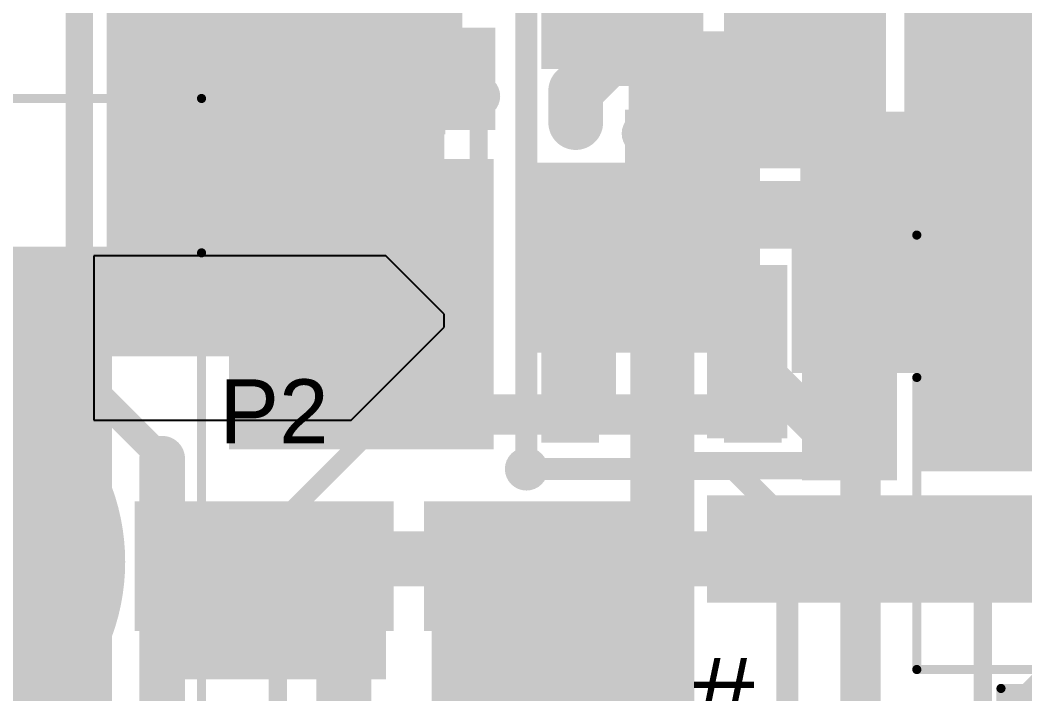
# Model space of a CAD drawing. Header units: millimetres. Extents: x -1.41 to 1.41, y -0.13 to 2.68.
# Drawn here: x -0.081 to 0.469, y 0.993 to 1.362 of the extents above; entities that cross this region are included whole.
import ezdxf

# ---------------------------------------------------------------- set-up
doc = ezdxf.new("R2010")
doc.units = ezdxf.units.MM
doc.header["$MEASUREMENT"] = 0
for name, color, linetype in [('BottomLayer', 5, 'Continuous'), ('BottomPaste', 16, 'Continuous'), ('BottomSolder', 6, 'Continuous'), ('Mechanical2', 216, 'Continuous'), ('MultiLayer', 9, 'Continuous'), ('PadHoleLayer', 156, 'Continuous'), ('TopLayer', 1, 'Continuous'), ('TopOverlay', 2, 'Continuous'), ('TopPaste', 8, 'Continuous'), ('TopSolder', 216, 'Continuous'), ('ViaHoleLayer', 16, 'Continuous')]:
    doc.layers.add(name, color=color, linetype=linetype)
doc.styles.add('Arial', font='', dxfattribs={"height": 0.2})
doc.styles.get('Arial').set_extended_font_data('Arial')

# ---------------------------------------------------------------- blocks, each defined once
blk = doc.blocks.new('RES0603_B_29')
at = {"layer": 'BottomLayer'}
for points in [[(-0.045, -0.0175), (-0.045, 0.0175), (-0.015, 0.0175), (-0.015, -0.0175)], [(0.015, -0.0175), (0.015, 0.0175), (0.045, 0.0175), (0.045, -0.0175)]]:
    blk.add_hatch(color=5, dxfattribs=at).paths.add_polyline_path(points)
at = {"layer": 'BottomPaste'}
for points in [[(-0.045, -0.0175), (-0.045, 0.0175), (-0.015, 0.0175), (-0.015, -0.0175)], [(0.015, -0.0175), (0.015, 0.0175), (0.045, 0.0175), (0.045, -0.0175)]]:
    blk.add_hatch(color=16, dxfattribs=at).paths.add_polyline_path(points)
at = {"layer": 'BottomSolder'}
for points in [[(-0.049, -0.0215), (-0.049, 0.0215), (-0.011, 0.0215), (-0.011, -0.0215)], [(0.011, -0.0215), (0.011, 0.0215), (0.049, 0.0215), (0.049, -0.0215)]]:
    blk.add_hatch(color=6, dxfattribs=at).paths.add_polyline_path(points)
blk = doc.blocks.new('RES0603_B_30')
at = {"layer": 'BottomLayer'}
for points in [[(-0.045, -0.0175), (-0.045, 0.0175), (-0.015, 0.0175), (-0.015, -0.0175)], [(0.015, -0.0175), (0.015, 0.0175), (0.045, 0.0175), (0.045, -0.0175)]]:
    blk.add_hatch(color=5, dxfattribs=at).paths.add_polyline_path(points)
at = {"layer": 'BottomPaste'}
for points in [[(-0.045, -0.0175), (-0.045, 0.0175), (-0.015, 0.0175), (-0.015, -0.0175)], [(0.015, -0.0175), (0.015, 0.0175), (0.045, 0.0175), (0.045, -0.0175)]]:
    blk.add_hatch(color=16, dxfattribs=at).paths.add_polyline_path(points)
at = {"layer": 'BottomSolder'}
for points in [[(-0.049, -0.0215), (-0.049, 0.0215), (-0.011, 0.0215), (-0.011, -0.0215)], [(0.011, -0.0215), (0.011, 0.0215), (0.049, 0.0215), (0.049, -0.0215)]]:
    blk.add_hatch(color=6, dxfattribs=at).paths.add_polyline_path(points)
blk = doc.blocks.new('AO4882_MS_B_37')
at = {"layer": 'BottomLayer'}
for points in [[(-0.14567, 0.08681), (-0.05906, 0.08681), (-0.05906, 0.06319), (-0.14567, 0.06319)], [(0.05906, 0.08681), (0.14567, 0.08681), (0.14567, 0.06319), (0.05906, 0.06319)], [(-0.14567, 0.03681), (-0.05906, 0.03681), (-0.05906, 0.01319), (-0.14567, 0.01319)], [(0.05906, 0.03681), (0.14567, 0.03681), (0.14567, 0.01319), (0.05906, 0.01319)], [(-0.14567, -0.01319), (-0.05906, -0.01319), (-0.05906, -0.03681), (-0.14567, -0.03681)], [(0.05906, -0.01319), (0.14567, -0.01319), (0.14567, -0.03681), (0.05906, -0.03681)], [(-0.14567, -0.06319), (-0.05906, -0.06319), (-0.05906, -0.08681), (-0.14567, -0.08681)], [(0.05906, -0.06319), (0.14567, -0.06319), (0.14567, -0.08681), (0.05906, -0.08681)]]:
    blk.add_hatch(color=5, dxfattribs=at).paths.add_polyline_path(points)
at = {"layer": 'BottomPaste'}
for points in [[(-0.14567, 0.08681), (-0.05906, 0.08681), (-0.05906, 0.06319), (-0.14567, 0.06319)], [(0.05906, 0.08681), (0.14567, 0.08681), (0.14567, 0.06319), (0.05906, 0.06319)], [(-0.14567, 0.03681), (-0.05906, 0.03681), (-0.05906, 0.01319), (-0.14567, 0.01319)], [(0.05906, 0.03681), (0.14567, 0.03681), (0.14567, 0.01319), (0.05906, 0.01319)], [(-0.14567, -0.01319), (-0.05906, -0.01319), (-0.05906, -0.03681), (-0.14567, -0.03681)], [(0.05906, -0.01319), (0.14567, -0.01319), (0.14567, -0.03681), (0.05906, -0.03681)], [(-0.14567, -0.06319), (-0.05906, -0.06319), (-0.05906, -0.08681), (-0.14567, -0.08681)], [(0.05906, -0.06319), (0.14567, -0.06319), (0.14567, -0.08681), (0.05906, -0.08681)]]:
    blk.add_hatch(color=16, dxfattribs=at).paths.add_polyline_path(points)
at = {"layer": 'BottomSolder'}
for points in [[(-0.14967, 0.09081), (-0.05506, 0.09081), (-0.05506, 0.05919), (-0.14967, 0.05919)], [(0.05506, 0.09081), (0.14967, 0.09081), (0.14967, 0.05919), (0.05506, 0.05919)], [(-0.14967, 0.04081), (-0.05506, 0.04081), (-0.05506, 0.00919), (-0.14967, 0.00919)], [(0.05506, 0.04081), (0.14967, 0.04081), (0.14967, 0.00919), (0.05506, 0.00919)], [(-0.14967, -0.00919), (-0.05506, -0.00919), (-0.05506, -0.04081), (-0.14967, -0.04081)], [(0.05506, -0.00919), (0.14967, -0.00919), (0.14967, -0.04081), (0.05506, -0.04081)], [(-0.14967, -0.05919), (-0.05506, -0.05919), (-0.05506, -0.09081), (-0.14967, -0.09081)], [(0.05506, -0.05919), (0.14967, -0.05919), (0.14967, -0.09081), (0.05506, -0.09081)]]:
    blk.add_hatch(color=6, dxfattribs=at).paths.add_polyline_path(points)
blk = doc.blocks.new('CRS01_TE85L_Q_M__B_49')
at = {"layer": 'BottomLayer'}
for points in [[(-0.07874, 0.02362), (-0.0315, 0.02362), (-0.0315, -0.02362), (-0.07874, -0.02362)], [(0.0315, 0.02362), (0.07874, 0.02362), (0.07874, -0.02362), (0.0315, -0.02362)]]:
    blk.add_hatch(color=5, dxfattribs=at).paths.add_polyline_path(points)
at = {"layer": 'BottomPaste'}
for points in [[(-0.07874, 0.02362), (-0.0315, 0.02362), (-0.0315, -0.02362), (-0.07874, -0.02362)], [(0.0315, 0.02362), (0.07874, 0.02362), (0.07874, -0.02362), (0.0315, -0.02362)]]:
    blk.add_hatch(color=16, dxfattribs=at).paths.add_polyline_path(points)
at = {"layer": 'BottomSolder'}
for points in [[(-0.08274, 0.02762), (-0.0275, 0.02762), (-0.0275, -0.02762), (-0.08274, -0.02762)], [(0.0275, 0.02762), (0.08274, 0.02762), (0.08274, -0.02762), (0.0275, -0.02762)]]:
    blk.add_hatch(color=6, dxfattribs=at).paths.add_polyline_path(points)
blk = doc.blocks.new('CAP0805_59')
at = {"layer": 'TopLayer'}
for points in [[(-0.06, 0.03), (-0.02, 0.03), (-0.02, -0.03), (-0.06, -0.03)], [(0.02, 0.03), (0.06, 0.03), (0.06, -0.03), (0.02, -0.03)]]:
    blk.add_hatch(color=1, dxfattribs=at).paths.add_polyline_path(points)
at = {"layer": 'TopPaste'}
for points in [[(-0.06, 0.03), (-0.02, 0.03), (-0.02, -0.03), (-0.06, -0.03)], [(0.02, 0.03), (0.06, 0.03), (0.06, -0.03), (0.02, -0.03)]]:
    blk.add_hatch(color=8, dxfattribs=at).paths.add_polyline_path(points)
at = {"layer": 'TopSolder'}
for points in [[(-0.06276, 0.03276), (-0.01724, 0.03276), (-0.01724, -0.03276), (-0.06276, -0.03276)], [(0.01724, 0.03276), (0.06276, 0.03276), (0.06276, -0.03276), (0.01724, -0.03276)]]:
    blk.add_hatch(color=216, dxfattribs=at).paths.add_polyline_path(points)
at = {"layer": 'TopOverlay', "const_width": 0.005}
for points in [[(-0.064, -0.034), (-0.064, 0.034)], [(-0.064, 0.034), (-0.024, 0.034)], [(0.024, 0.034), (0.064, 0.034)], [(0.064, -0.034), (0.064, 0.034)], [(-0.064, -0.034), (-0.024, -0.034)], [(0.024, -0.034), (0.064, -0.034)]]:
    blk.add_lwpolyline(points, dxfattribs=at)
at = {"layer": 'TopOverlay', "const_width": 0.0025}
for points in [[(-0.06525, 0.034, 1), (-0.06275, 0.034, 1)], [(-0.06525, 0.034, 1), (-0.06275, 0.034, 1)], [(-0.02525, 0.034, 1), (-0.02275, 0.034, 1)], [(0.02275, 0.034, 1), (0.02525, 0.034, 1)], [(0.06275, 0.034, 1), (0.06525, 0.034, 1)], [(0.06275, 0.034, 1), (0.06525, 0.034, 1)], [(-0.06525, -0.034, 1), (-0.06275, -0.034, 1)], [(-0.06525, -0.034, 1), (-0.06275, -0.034, 1)], [(-0.02525, -0.034, 1), (-0.02275, -0.034, 1)], [(0.02275, -0.034, 1), (0.02525, -0.034, 1)], [(0.06275, -0.034, 1), (0.06525, -0.034, 1)], [(0.06275, -0.034, 1), (0.06525, -0.034, 1)]]:
    blk.add_lwpolyline(points, format="xyb", close=True, dxfattribs=at)
blk = doc.blocks.new('0685H9150_01_71')
at = {"layer": 'TopLayer'}
for points in [[(-0.08102, 0.03583), (-0.03929, 0.03583), (-0.03929, -0.03583), (-0.08102, -0.03583)], [(0.03929, 0.03583), (0.08102, 0.03583), (0.08102, -0.03583), (0.03929, -0.03583)]]:
    blk.add_hatch(color=1, dxfattribs=at).paths.add_polyline_path(points)
at = {"layer": 'TopPaste'}
for points in [[(-0.08102, 0.03583), (-0.03929, 0.03583), (-0.03929, -0.03583), (-0.08102, -0.03583)], [(0.03929, 0.03583), (0.08102, 0.03583), (0.08102, -0.03583), (0.03929, -0.03583)]]:
    blk.add_hatch(color=8, dxfattribs=at).paths.add_polyline_path(points)
at = {"layer": 'TopSolder'}
for points in [[(-0.08502, 0.03983), (-0.03529, 0.03983), (-0.03529, -0.03983), (-0.08502, -0.03983)], [(0.03529, 0.03983), (0.08502, 0.03983), (0.08502, -0.03983), (0.03529, -0.03983)]]:
    blk.add_hatch(color=216, dxfattribs=at).paths.add_polyline_path(points)
at = {"layer": 'TopOverlay', "const_width": 0.005}
for points in [[(-0.02677, 0.03343), (0.02677, 0.03343)], [(-0.02677, -0.03343), (0.02677, -0.03343)]]:
    blk.add_lwpolyline(points, dxfattribs=at)
at = {"layer": 'TopOverlay', "const_width": 0.0025}
for points in [[(-0.02802, 0.03343, 1), (-0.02552, 0.03343, 1)], [(0.02552, 0.03343, 1), (0.02802, 0.03343, 1)], [(-0.02802, -0.03343, 1), (-0.02552, -0.03343, 1)], [(0.02552, -0.03343, 1), (0.02802, -0.03343, 1)]]:
    blk.add_lwpolyline(points, format="xyb", close=True, dxfattribs=at)
at = {"layer": 'TopOverlay'}
blk.add_text('F1', height=0.05, rotation=-90, dxfattribs=at).set_placement((0.08592, 0.038))
blk = doc.blocks.new('VKME1451J221MV_95')
at = {"layer": 'TopLayer'}
for points in [[(-0.08858, -0.03248), (-0.26574, -0.03248), (-0.26574, 0.03248), (-0.08858, 0.03248)], [(0.26574, -0.03248), (0.08858, -0.03248), (0.08858, 0.03248), (0.26574, 0.03248)]]:
    blk.add_hatch(color=1, dxfattribs=at).paths.add_polyline_path(points)
at = {"layer": 'TopPaste'}
for points in [[(-0.08858, -0.03248), (-0.26574, -0.03248), (-0.26574, 0.03248), (-0.08858, 0.03248)], [(0.26574, -0.03248), (0.08858, -0.03248), (0.08858, 0.03248), (0.26574, 0.03248)]]:
    blk.add_hatch(color=8, dxfattribs=at).paths.add_polyline_path(points)
at = {"layer": 'TopSolder'}
for points in [[(-0.08458, -0.03648), (-0.26974, -0.03648), (-0.26974, 0.03648), (-0.08458, 0.03648)], [(0.26974, -0.03648), (0.08458, -0.03648), (0.08458, 0.03648), (0.26974, 0.03648)]]:
    blk.add_hatch(color=216, dxfattribs=at).paths.add_polyline_path(points)
at = {"layer": 'TopOverlay', "const_width": 0.005}
for points in [[(-0.20126, 0.039), (-0.20126, 0.199)], [(-0.20126, 0.199), (0.10609, 0.199)], [(0.10609, 0.199), (0.20056, 0.10453)], [(0.20056, 0.042), (0.20056, 0.10453)], [(-0.20126, -0.199), (-0.20126, -0.039)], [(0.20056, -0.10453), (0.20056, -0.042)], [(0.23109, -0.081), (0.23109, -0.044)], [(0.21202, -0.062), (0.24902, -0.062)], [(0.10609, -0.199), (0.20056, -0.10453)], [(-0.20126, -0.199), (0.10609, -0.199)]]:
    blk.add_lwpolyline(points, dxfattribs=at)
at = {"layer": 'TopOverlay', "const_width": 0.0025}
for points in [[(-0.20251, 0.199, 1), (-0.20001, 0.199, 1)], [(-0.20251, 0.199, 1), (-0.20001, 0.199, 1)], [(0.10484, 0.199, 1), (0.10734, 0.199, 1)], [(0.10484, 0.199, 1), (0.10734, 0.199, 1)], [(0.19931, 0.10453, 1), (0.20181, 0.10453, 1)], [(0.19931, 0.10453, 1), (0.20181, 0.10453, 1)], [(0.19931, 0.042, 1), (0.20181, 0.042, 1)], [(-0.20251, 0.039, 1), (-0.20001, 0.039, 1)], [(-0.20251, -0.039, 1), (-0.20001, -0.039, 1)], [(0.19931, -0.042, 1), (0.20181, -0.042, 1)], [(0.22984, -0.044, 1), (0.23234, -0.044, 1)], [(0.21077, -0.062, 1), (0.21327, -0.062, 1)], [(0.24777, -0.062, 1), (0.25027, -0.062, 1)], [(0.22984, -0.081, 1), (0.23234, -0.081, 1)], [(0.19931, -0.10453, 1), (0.20181, -0.10453, 1)], [(0.19931, -0.10453, 1), (0.20181, -0.10453, 1)], [(-0.20251, -0.199, 1), (-0.20001, -0.199, 1)], [(-0.20251, -0.199, 1), (-0.20001, -0.199, 1)], [(0.10484, -0.199, 1), (0.10734, -0.199, 1)], [(0.10484, -0.199, 1), (0.10734, -0.199, 1)]]:
    blk.add_lwpolyline(points, format="xyb", close=True, dxfattribs=at)
blk = doc.blocks.new('PRT_10474_128')
at = {"layer": 'BottomLayer'}
h = blk.add_hatch(color=5, dxfattribs=at)
edge = h.paths.add_edge_path()
edge.add_arc((-0.14173, 0), 0.11417, 0, 360)
h = blk.add_hatch(color=5, dxfattribs=at)
edge = h.paths.add_edge_path()
edge.add_arc((0.14173, 0), 0.11417, 0, 360)
at = {"layer": 'BottomSolder'}
h = blk.add_hatch(color=6, dxfattribs=at)
edge = h.paths.add_edge_path()
edge.add_arc((-0.14173, 0), 0.11817, 0, 360)
h = blk.add_hatch(color=6, dxfattribs=at)
edge = h.paths.add_edge_path()
edge.add_arc((0.14173, 0), 0.11817, 0, 360)
at = {"layer": 'MultiLayer'}
h = blk.add_hatch(color=9, dxfattribs=at)
edge = h.paths.add_edge_path()
edge.add_arc((-0.14173, 0), 0.11417, 0, 360)
h = blk.add_hatch(color=9, dxfattribs=at)
edge = h.paths.add_edge_path()
edge.add_arc((0.14173, 0), 0.11417, 0, 360)
at = {"layer": 'PadHoleLayer'}
h = blk.add_hatch(color=156, dxfattribs=at)
edge = h.paths.add_edge_path()
edge.add_arc((-0.14173, 0), 0.09055, 0, 360)
h = blk.add_hatch(color=156, dxfattribs=at)
edge = h.paths.add_edge_path()
edge.add_arc((0.14173, 0), 0.09055, 0, 360)
at = {"layer": 'TopLayer'}
h = blk.add_hatch(color=1, dxfattribs=at)
edge = h.paths.add_edge_path()
edge.add_arc((-0.14173, 0), 0.11417, 0, 360)
h = blk.add_hatch(color=1, dxfattribs=at)
edge = h.paths.add_edge_path()
edge.add_arc((0.14173, 0), 0.11417, 0, 360)
at = {"layer": 'TopSolder'}
h = blk.add_hatch(color=216, dxfattribs=at)
edge = h.paths.add_edge_path()
edge.add_arc((-0.14173, 0), 0.11817, 0, 360)
h = blk.add_hatch(color=216, dxfattribs=at)
edge = h.paths.add_edge_path()
edge.add_arc((0.14173, 0), 0.11817, 0, 360)
at = {"layer": 'TopOverlay', "const_width": 0.005}
for points in [[(-0.266, 0.109), (-0.21, 0.165)], [(0.311, 0.165), (-0.21, 0.165)], [(0.311, -0.16), (0.311, 0.165)], [(-0.318, 0.057), (-0.266, 0.109)], [(-0.318, -0.052), (-0.318, 0.057)], [(0.283, -0.01755), (0.283, 0.02345)], [(-0.26208, 0.003), (-0.30308, 0.003)], [(0.30308, 0.003), (0.26208, 0.003)], [(-0.266, -0.104), (-0.318, -0.052)], [(-0.21, -0.16), (-0.266, -0.104)], [(0.311, -0.16), (-0.21, -0.16)]]:
    blk.add_lwpolyline(points, dxfattribs=at)
at = {"layer": 'TopOverlay', "const_width": 0.0025}
for points in [[(-0.21125, 0.165, 1), (-0.20875, 0.165, 1)], [(-0.21125, 0.165, 1), (-0.20875, 0.165, 1)], [(0.30975, 0.165, 1), (0.31225, 0.165, 1)], [(0.30975, 0.165, 1), (0.31225, 0.165, 1)], [(-0.26725, 0.109, 1), (-0.26475, 0.109, 1)], [(-0.26725, 0.109, 1), (-0.26475, 0.109, 1)], [(-0.31925, 0.057, 1), (-0.31675, 0.057, 1)], [(-0.31925, 0.057, 1), (-0.31675, 0.057, 1)], [(0.28175, 0.02345, 1), (0.28425, 0.02345, 1)], [(-0.30433, 0.003, 1), (-0.30183, 0.003, 1)], [(-0.26333, 0.003, 1), (-0.26083, 0.003, 1)], [(0.26083, 0.003, 1), (0.26333, 0.003, 1)], [(0.30183, 0.003, 1), (0.30433, 0.003, 1)], [(0.28175, -0.01755, 1), (0.28425, -0.01755, 1)], [(-0.31925, -0.052, 1), (-0.31675, -0.052, 1)], [(-0.31925, -0.052, 1), (-0.31675, -0.052, 1)], [(-0.26725, -0.104, 1), (-0.26475, -0.104, 1)], [(-0.26725, -0.104, 1), (-0.26475, -0.104, 1)], [(-0.21125, -0.16, 1), (-0.20875, -0.16, 1)], [(-0.21125, -0.16, 1), (-0.20875, -0.16, 1)], [(0.30975, -0.16, 1), (0.31225, -0.16, 1)], [(0.30975, -0.16, 1), (0.31225, -0.16, 1)]]:
    blk.add_lwpolyline(points, format="xyb", close=True, dxfattribs=at)
blk = doc.blocks.new('PRT_10474_129')
at = {"layer": 'BottomLayer'}
h = blk.add_hatch(color=5, dxfattribs=at)
edge = h.paths.add_edge_path()
edge.add_arc((-0.14173, 0), 0.11417, 0, 360)
h = blk.add_hatch(color=5, dxfattribs=at)
edge = h.paths.add_edge_path()
edge.add_arc((0.14173, 0), 0.11417, 0, 360)
at = {"layer": 'BottomSolder'}
h = blk.add_hatch(color=6, dxfattribs=at)
edge = h.paths.add_edge_path()
edge.add_arc((-0.14173, 0), 0.11817, 0, 360)
h = blk.add_hatch(color=6, dxfattribs=at)
edge = h.paths.add_edge_path()
edge.add_arc((0.14173, 0), 0.11817, 0, 360)
at = {"layer": 'MultiLayer'}
h = blk.add_hatch(color=9, dxfattribs=at)
edge = h.paths.add_edge_path()
edge.add_arc((-0.14173, 0), 0.11417, 0, 360)
h = blk.add_hatch(color=9, dxfattribs=at)
edge = h.paths.add_edge_path()
edge.add_arc((0.14173, 0), 0.11417, 0, 360)
at = {"layer": 'PadHoleLayer'}
h = blk.add_hatch(color=156, dxfattribs=at)
edge = h.paths.add_edge_path()
edge.add_arc((-0.14173, 0), 0.09055, 0, 360)
h = blk.add_hatch(color=156, dxfattribs=at)
edge = h.paths.add_edge_path()
edge.add_arc((0.14173, 0), 0.09055, 0, 360)
at = {"layer": 'TopLayer'}
h = blk.add_hatch(color=1, dxfattribs=at)
edge = h.paths.add_edge_path()
edge.add_arc((-0.14173, 0), 0.11417, 0, 360)
h = blk.add_hatch(color=1, dxfattribs=at)
edge = h.paths.add_edge_path()
edge.add_arc((0.14173, 0), 0.11417, 0, 360)
at = {"layer": 'TopSolder'}
h = blk.add_hatch(color=216, dxfattribs=at)
edge = h.paths.add_edge_path()
edge.add_arc((-0.14173, 0), 0.11817, 0, 360)
h = blk.add_hatch(color=216, dxfattribs=at)
edge = h.paths.add_edge_path()
edge.add_arc((0.14173, 0), 0.11817, 0, 360)
at = {"layer": 'TopOverlay', "const_width": 0.005}
for points in [[(-0.21, 0.165), (-0.266, 0.109)], [(-0.21, 0.165), (0.311, 0.165)], [(0.311, 0.165), (0.311, -0.16)], [(-0.266, 0.109), (-0.318, 0.057)], [(-0.318, 0.057), (-0.318, -0.052)], [(0.283, 0.02345), (0.283, -0.01755)], [(-0.30308, 0.003), (-0.26208, 0.003)], [(0.26208, 0.003), (0.30308, 0.003)], [(-0.318, -0.052), (-0.266, -0.104)], [(-0.266, -0.104), (-0.21, -0.16)], [(-0.21, -0.16), (0.311, -0.16)]]:
    blk.add_lwpolyline(points, dxfattribs=at)
at = {"layer": 'TopOverlay', "const_width": 0.0025}
for points in [[(-0.21125, 0.165, 1), (-0.20875, 0.165, 1)], [(-0.21125, 0.165, 1), (-0.20875, 0.165, 1)], [(0.30975, 0.165, 1), (0.31225, 0.165, 1)], [(0.30975, 0.165, 1), (0.31225, 0.165, 1)], [(-0.26725, 0.109, 1), (-0.26475, 0.109, 1)], [(-0.26725, 0.109, 1), (-0.26475, 0.109, 1)], [(-0.31925, 0.057, 1), (-0.31675, 0.057, 1)], [(-0.31925, 0.057, 1), (-0.31675, 0.057, 1)], [(0.28175, 0.02345, 1), (0.28425, 0.02345, 1)], [(-0.30433, 0.003, 1), (-0.30183, 0.003, 1)], [(-0.26333, 0.003, 1), (-0.26083, 0.003, 1)], [(0.26083, 0.003, 1), (0.26333, 0.003, 1)], [(0.30183, 0.003, 1), (0.30433, 0.003, 1)], [(0.28175, -0.01755, 1), (0.28425, -0.01755, 1)], [(-0.31925, -0.052, 1), (-0.31675, -0.052, 1)], [(-0.31925, -0.052, 1), (-0.31675, -0.052, 1)], [(-0.26725, -0.104, 1), (-0.26475, -0.104, 1)], [(-0.26725, -0.104, 1), (-0.26475, -0.104, 1)], [(-0.21125, -0.16, 1), (-0.20875, -0.16, 1)], [(-0.21125, -0.16, 1), (-0.20875, -0.16, 1)], [(0.30975, -0.16, 1), (0.31225, -0.16, 1)], [(0.30975, -0.16, 1), (0.31225, -0.16, 1)]]:
    blk.add_lwpolyline(points, format="xyb", close=True, dxfattribs=at)
blk = doc.blocks.new('RES_2512_B_140')
at = {"layer": 'BottomLayer'}
for points in [[(-0.15945, 0.06693), (-0.09646, 0.06693), (-0.09646, -0.06693), (-0.15945, -0.06693)], [(0.09646, 0.06693), (0.15945, 0.06693), (0.15945, -0.06693), (0.09646, -0.06693)]]:
    blk.add_hatch(color=5, dxfattribs=at).paths.add_polyline_path(points)
at = {"layer": 'BottomPaste'}
for points in [[(-0.15945, 0.06693), (-0.09646, 0.06693), (-0.09646, -0.06693), (-0.15945, -0.06693)], [(0.09646, 0.06693), (0.15945, 0.06693), (0.15945, -0.06693), (0.09646, -0.06693)]]:
    blk.add_hatch(color=16, dxfattribs=at).paths.add_polyline_path(points)
at = {"layer": 'BottomSolder'}
for points in [[(-0.16345, 0.07093), (-0.09246, 0.07093), (-0.09246, -0.07093), (-0.16345, -0.07093)], [(0.09246, 0.07093), (0.16345, 0.07093), (0.16345, -0.07093), (0.09246, -0.07093)]]:
    blk.add_hatch(color=6, dxfattribs=at).paths.add_polyline_path(points)
blk = doc.blocks.new('RES_2512_B_141')
at = {"layer": 'BottomLayer'}
for points in [[(-0.15945, 0.06693), (-0.09646, 0.06693), (-0.09646, -0.06693), (-0.15945, -0.06693)], [(0.09646, 0.06693), (0.15945, 0.06693), (0.15945, -0.06693), (0.09646, -0.06693)]]:
    blk.add_hatch(color=5, dxfattribs=at).paths.add_polyline_path(points)
at = {"layer": 'BottomPaste'}
for points in [[(-0.15945, 0.06693), (-0.09646, 0.06693), (-0.09646, -0.06693), (-0.15945, -0.06693)], [(0.09646, 0.06693), (0.15945, 0.06693), (0.15945, -0.06693), (0.09646, -0.06693)]]:
    blk.add_hatch(color=16, dxfattribs=at).paths.add_polyline_path(points)
at = {"layer": 'BottomSolder'}
for points in [[(-0.16345, 0.07093), (-0.09246, 0.07093), (-0.09246, -0.07093), (-0.16345, -0.07093)], [(0.09246, 0.07093), (0.16345, 0.07093), (0.16345, -0.07093), (0.09246, -0.07093)]]:
    blk.add_hatch(color=6, dxfattribs=at).paths.add_polyline_path(points)

msp = doc.modelspace()

# ---------------------------------------------------------------- hatches: boundary and pattern name
at = {"layer": 'BottomLayer'}
for points in [[(0.212, 1.339), (0.293, 1.339), (0.293, 1.449), (0.212, 1.449)], [(0.306, 1.291), (0.393, 1.291), (0.393, 1.431), (0.306, 1.431)], [(0.403, 1.30196), (0.543, 1.30196), (0.543, 1.399), (0.403, 1.399)], [(-0.032, 1.246), (0.024, 1.246), (0.024, 1.388), (-0.032, 1.388)], [(0.036, 1.30196), (0.179, 1.30196), (0.179, 1.358), (0.036, 1.358)], [(0.252, 1.281), (0.393, 1.281), (0.393, 1.328), (0.252, 1.328)], [(0.41, 1.115), (0.543, 1.115), (0.543, 1.29237), (0.41, 1.29237)], [(0.033, 1.127), (0.178, 1.127), (0.178, 1.286), (0.033, 1.286)], [(0.433, 1.237), (0.433, 1.274), (0.209, 1.274), (0.209, 1.237)], [(0.209, 1.135), (0.245, 1.135), (0.245, 1.274), (0.209, 1.274)], [(0.253, 1.032), (0.288, 1.032), (0.288, 1.23), (0.253, 1.23)], [(0.295, 1.133), (0.339, 1.133), (0.339, 1.228), (0.295, 1.228)], [(0.347, 1.11), (0.399, 1.11), (0.399, 1.228), (0.347, 1.228)], [(0.295, 1.043), (0.568, 1.043), (0.568, 1.10179), (0.295, 1.10179)], [(0.119, 1.001), (0.119, 1.042), (-0.015, 1.042), (-0.015, 1.001)], [(0.288, 0.968), (0.288, 1.042), (0.144, 1.042), (0.144, 0.968)]]:
    msp.add_hatch(color=5, dxfattribs=at).paths.add_polyline_path(points)
h = msp.add_hatch(color=5, dxfattribs=at)
edge = h.paths.add_edge_path()
edge.add_arc((-0.015, 1.35008), 0.01181, 0, 360)
h = msp.add_hatch(color=5, dxfattribs=at)
edge = h.paths.add_edge_path()
edge.add_arc((0.01061, 1.35008), 0.01181, 0, 360)
h = msp.add_hatch(color=5, dxfattribs=at)
edge = h.paths.add_edge_path()
edge.add_arc((0.456, 1.346), 0.01181, 0, 360)
h = msp.add_hatch(color=5, dxfattribs=at)
edge = h.paths.add_edge_path()
edge.add_arc((-0.015, 1.32316), 0.01181, 0, 360)
h = msp.add_hatch(color=5, dxfattribs=at)
edge = h.paths.add_edge_path()
edge.add_arc((0.01061, 1.32316), 0.01181, 0, 360)
h = msp.add_hatch(color=5, dxfattribs=at)
edge = h.paths.add_edge_path()
edge.add_arc((0.16981, 1.32046), 0.01181, 0, 360)
h = msp.add_hatch(color=5, dxfattribs=at)
edge = h.paths.add_edge_path()
edge.add_arc((0.223, 1.306), 0.01181, 0, 360)
h = msp.add_hatch(color=5, dxfattribs=at)
edge = h.paths.add_edge_path()
edge.add_arc((0.26, 1.3), 0.01181, 0, 360)
h = msp.add_hatch(color=5, dxfattribs=at)
edge = h.paths.add_edge_path()
edge.add_arc((0.286, 1.3), 0.01181, 0, 360)
h = msp.add_hatch(color=5, dxfattribs=at)
edge = h.paths.add_edge_path()
edge.add_arc((0.312, 1.3), 0.01181, 0, 360)
h = msp.add_hatch(color=5, dxfattribs=at)
edge = h.paths.add_edge_path()
edge.add_arc((-0.015, 1.29624), 0.01181, 0, 360)
h = msp.add_hatch(color=5, dxfattribs=at)
edge = h.paths.add_edge_path()
edge.add_arc((0.01061, 1.29624), 0.01181, 0, 360)
h = msp.add_hatch(color=5, dxfattribs=at)
edge = h.paths.add_edge_path()
edge.add_arc((-0.015, 1.26932), 0.01181, 0, 360)
h = msp.add_hatch(color=5, dxfattribs=at)
edge = h.paths.add_edge_path()
edge.add_arc((0.01061, 1.26932), 0.01181, 0, 360)
h = msp.add_hatch(color=5, dxfattribs=at)
edge = h.paths.add_edge_path()
edge.add_arc((0.155, 1.14603), 0.01181, 0, 360)
h = msp.add_hatch(color=5, dxfattribs=at)
edge = h.paths.add_edge_path()
edge.add_arc((0.30681, 1.14603), 0.01181, 0, 360)
h = msp.add_hatch(color=5, dxfattribs=at)
edge = h.paths.add_edge_path()
edge.add_arc((-0.00356, 1.12185), 0.01181, 0, 360)
h = msp.add_hatch(color=5, dxfattribs=at)
edge = h.paths.add_edge_path()
edge.add_arc((0.196, 1.11622), 0.01181, 0, 360)
h = msp.add_hatch(color=5, dxfattribs=at)
edge = h.paths.add_edge_path()
edge.add_arc((0.09596, 1.067), 0.01181, 0, 360)
h = msp.add_hatch(color=5, dxfattribs=at)
edge = h.paths.add_edge_path()
edge.add_arc((0.309, 1.067), 0.01181, 0, 360)
at = {"layer": 'BottomSolder'}
h = msp.add_hatch(color=6, dxfattribs=at)
edge = h.paths.add_edge_path()
edge.add_arc((-0.015, 1.35008), 0.00591, 0, 360)
h = msp.add_hatch(color=6, dxfattribs=at)
edge = h.paths.add_edge_path()
edge.add_arc((0.01061, 1.35008), 0.00591, 0, 360)
h = msp.add_hatch(color=6, dxfattribs=at)
edge = h.paths.add_edge_path()
edge.add_arc((0.456, 1.346), 0.00591, 0, 360)
h = msp.add_hatch(color=6, dxfattribs=at)
edge = h.paths.add_edge_path()
edge.add_arc((-0.015, 1.32316), 0.00591, 0, 360)
h = msp.add_hatch(color=6, dxfattribs=at)
edge = h.paths.add_edge_path()
edge.add_arc((0.01061, 1.32316), 0.00591, 0, 360)
h = msp.add_hatch(color=6, dxfattribs=at)
edge = h.paths.add_edge_path()
edge.add_arc((0.16981, 1.32046), 0.00591, 0, 360)
h = msp.add_hatch(color=6, dxfattribs=at)
edge = h.paths.add_edge_path()
edge.add_arc((0.223, 1.306), 0.00591, 0, 360)
h = msp.add_hatch(color=6, dxfattribs=at)
edge = h.paths.add_edge_path()
edge.add_arc((0.26, 1.3), 0.00591, 0, 360)
h = msp.add_hatch(color=6, dxfattribs=at)
edge = h.paths.add_edge_path()
edge.add_arc((0.286, 1.3), 0.00591, 0, 360)
h = msp.add_hatch(color=6, dxfattribs=at)
edge = h.paths.add_edge_path()
edge.add_arc((0.312, 1.3), 0.00591, 0, 360)
h = msp.add_hatch(color=6, dxfattribs=at)
edge = h.paths.add_edge_path()
edge.add_arc((-0.015, 1.29624), 0.00591, 0, 360)
h = msp.add_hatch(color=6, dxfattribs=at)
edge = h.paths.add_edge_path()
edge.add_arc((0.01061, 1.29624), 0.00591, 0, 360)
h = msp.add_hatch(color=6, dxfattribs=at)
edge = h.paths.add_edge_path()
edge.add_arc((-0.015, 1.26932), 0.00591, 0, 360)
h = msp.add_hatch(color=6, dxfattribs=at)
edge = h.paths.add_edge_path()
edge.add_arc((0.01061, 1.26932), 0.00591, 0, 360)
h = msp.add_hatch(color=6, dxfattribs=at)
edge = h.paths.add_edge_path()
edge.add_arc((0.155, 1.14603), 0.00591, 0, 360)
h = msp.add_hatch(color=6, dxfattribs=at)
edge = h.paths.add_edge_path()
edge.add_arc((0.30681, 1.14603), 0.00591, 0, 360)
h = msp.add_hatch(color=6, dxfattribs=at)
edge = h.paths.add_edge_path()
edge.add_arc((-0.00356, 1.12185), 0.00591, 0, 360)
h = msp.add_hatch(color=6, dxfattribs=at)
edge = h.paths.add_edge_path()
edge.add_arc((0.196, 1.11622), 0.00591, 0, 360)
h = msp.add_hatch(color=6, dxfattribs=at)
edge = h.paths.add_edge_path()
edge.add_arc((0.09596, 1.067), 0.00591, 0, 360)
h = msp.add_hatch(color=6, dxfattribs=at)
edge = h.paths.add_edge_path()
edge.add_arc((0.309, 1.067), 0.00591, 0, 360)
at = {"layer": 'TopLayer'}
for points in [[(-0.034, 1.194), (0.151, 1.194), (0.151, 1.397), (-0.034, 1.397)], [(0.25, 1.214), (0.324, 1.214), (0.324, 1.313), (0.25, 1.313)], [(0.346, 1.177), (0.558, 1.177), (0.558, 1.312), (0.346, 1.312)], [(0.324, 1.18), (0.324, 1.284), (0.196, 1.284), (0.196, 1.18)], [(-0.267, 1.178), (0.107, 1.178), (0.107, 1.238), (-0.267, 1.238)], [(-0.268, 0.942), (-0.031, 0.942), (-0.031, 1.221), (-0.268, 1.221)]]:
    msp.add_hatch(color=1, dxfattribs=at).paths.add_polyline_path(points)
h = msp.add_hatch(color=1, dxfattribs=at)
edge = h.paths.add_edge_path()
edge.add_arc((-0.015, 1.35008), 0.01181, 0, 360)
h = msp.add_hatch(color=1, dxfattribs=at)
edge = h.paths.add_edge_path()
edge.add_arc((0.01061, 1.35008), 0.01181, 0, 360)
h = msp.add_hatch(color=1, dxfattribs=at)
edge = h.paths.add_edge_path()
edge.add_arc((0.456, 1.346), 0.01181, 0, 360)
h = msp.add_hatch(color=1, dxfattribs=at)
edge = h.paths.add_edge_path()
edge.add_arc((-0.015, 1.32316), 0.01181, 0, 360)
h = msp.add_hatch(color=1, dxfattribs=at)
edge = h.paths.add_edge_path()
edge.add_arc((0.01061, 1.32316), 0.01181, 0, 360)
h = msp.add_hatch(color=1, dxfattribs=at)
edge = h.paths.add_edge_path()
edge.add_arc((0.16981, 1.32046), 0.01181, 0, 360)
h = msp.add_hatch(color=1, dxfattribs=at)
edge = h.paths.add_edge_path()
edge.add_arc((0.223, 1.306), 0.01181, 0, 360)
h = msp.add_hatch(color=1, dxfattribs=at)
edge = h.paths.add_edge_path()
edge.add_arc((0.26, 1.3), 0.01181, 0, 360)
h = msp.add_hatch(color=1, dxfattribs=at)
edge = h.paths.add_edge_path()
edge.add_arc((0.286, 1.3), 0.01181, 0, 360)
h = msp.add_hatch(color=1, dxfattribs=at)
edge = h.paths.add_edge_path()
edge.add_arc((0.312, 1.3), 0.01181, 0, 360)
h = msp.add_hatch(color=1, dxfattribs=at)
edge = h.paths.add_edge_path()
edge.add_arc((-0.015, 1.29624), 0.01181, 0, 360)
h = msp.add_hatch(color=1, dxfattribs=at)
edge = h.paths.add_edge_path()
edge.add_arc((0.01061, 1.29624), 0.01181, 0, 360)
h = msp.add_hatch(color=1, dxfattribs=at)
edge = h.paths.add_edge_path()
edge.add_arc((-0.015, 1.26932), 0.01181, 0, 360)
h = msp.add_hatch(color=1, dxfattribs=at)
edge = h.paths.add_edge_path()
edge.add_arc((0.01061, 1.26932), 0.01181, 0, 360)
h = msp.add_hatch(color=1, dxfattribs=at)
edge = h.paths.add_edge_path()
edge.add_arc((0.155, 1.14603), 0.01181, 0, 360)
h = msp.add_hatch(color=1, dxfattribs=at)
edge = h.paths.add_edge_path()
edge.add_arc((0.30681, 1.14603), 0.01181, 0, 360)
h = msp.add_hatch(color=1, dxfattribs=at)
edge = h.paths.add_edge_path()
edge.add_arc((-0.00356, 1.12185), 0.01181, 0, 360)
h = msp.add_hatch(color=1, dxfattribs=at)
edge = h.paths.add_edge_path()
edge.add_arc((0.196, 1.11622), 0.01181, 0, 360)
h = msp.add_hatch(color=1, dxfattribs=at)
edge = h.paths.add_edge_path()
edge.add_arc((0.09596, 1.067), 0.01181, 0, 360)
h = msp.add_hatch(color=1, dxfattribs=at)
edge = h.paths.add_edge_path()
edge.add_arc((0.309, 1.067), 0.01181, 0, 360)
at = {"layer": 'TopSolder'}
h = msp.add_hatch(color=216, dxfattribs=at)
edge = h.paths.add_edge_path()
edge.add_arc((-0.015, 1.35008), 0.00591, 0, 360)
h = msp.add_hatch(color=216, dxfattribs=at)
edge = h.paths.add_edge_path()
edge.add_arc((0.01061, 1.35008), 0.00591, 0, 360)
h = msp.add_hatch(color=216, dxfattribs=at)
edge = h.paths.add_edge_path()
edge.add_arc((0.456, 1.346), 0.00591, 0, 360)
h = msp.add_hatch(color=216, dxfattribs=at)
edge = h.paths.add_edge_path()
edge.add_arc((-0.015, 1.32316), 0.00591, 0, 360)
h = msp.add_hatch(color=216, dxfattribs=at)
edge = h.paths.add_edge_path()
edge.add_arc((0.01061, 1.32316), 0.00591, 0, 360)
h = msp.add_hatch(color=216, dxfattribs=at)
edge = h.paths.add_edge_path()
edge.add_arc((0.16981, 1.32046), 0.00591, 0, 360)
h = msp.add_hatch(color=216, dxfattribs=at)
edge = h.paths.add_edge_path()
edge.add_arc((0.223, 1.306), 0.00591, 0, 360)
h = msp.add_hatch(color=216, dxfattribs=at)
edge = h.paths.add_edge_path()
edge.add_arc((0.26, 1.3), 0.00591, 0, 360)
h = msp.add_hatch(color=216, dxfattribs=at)
edge = h.paths.add_edge_path()
edge.add_arc((0.286, 1.3), 0.00591, 0, 360)
h = msp.add_hatch(color=216, dxfattribs=at)
edge = h.paths.add_edge_path()
edge.add_arc((0.312, 1.3), 0.00591, 0, 360)
h = msp.add_hatch(color=216, dxfattribs=at)
edge = h.paths.add_edge_path()
edge.add_arc((-0.015, 1.29624), 0.00591, 0, 360)
h = msp.add_hatch(color=216, dxfattribs=at)
edge = h.paths.add_edge_path()
edge.add_arc((0.01061, 1.29624), 0.00591, 0, 360)
h = msp.add_hatch(color=216, dxfattribs=at)
edge = h.paths.add_edge_path()
edge.add_arc((-0.015, 1.26932), 0.00591, 0, 360)
h = msp.add_hatch(color=216, dxfattribs=at)
edge = h.paths.add_edge_path()
edge.add_arc((0.01061, 1.26932), 0.00591, 0, 360)
h = msp.add_hatch(color=216, dxfattribs=at)
edge = h.paths.add_edge_path()
edge.add_arc((0.155, 1.14603), 0.00591, 0, 360)
h = msp.add_hatch(color=216, dxfattribs=at)
edge = h.paths.add_edge_path()
edge.add_arc((0.30681, 1.14603), 0.00591, 0, 360)
h = msp.add_hatch(color=216, dxfattribs=at)
edge = h.paths.add_edge_path()
edge.add_arc((-0.00356, 1.12185), 0.00591, 0, 360)
h = msp.add_hatch(color=216, dxfattribs=at)
edge = h.paths.add_edge_path()
edge.add_arc((0.196, 1.11622), 0.00591, 0, 360)
h = msp.add_hatch(color=216, dxfattribs=at)
edge = h.paths.add_edge_path()
edge.add_arc((0.09596, 1.067), 0.00591, 0, 360)
h = msp.add_hatch(color=216, dxfattribs=at)
edge = h.paths.add_edge_path()
edge.add_arc((0.309, 1.067), 0.00591, 0, 360)
at = {"layer": 'ViaHoleLayer'}
h = msp.add_hatch(color=16, dxfattribs=at)
edge = h.paths.add_edge_path()
edge.add_arc((-0.015, 1.35008), 0.00591, 0, 360)
h = msp.add_hatch(color=16, dxfattribs=at)
edge = h.paths.add_edge_path()
edge.add_arc((0.01061, 1.35008), 0.00591, 0, 360)
h = msp.add_hatch(color=16, dxfattribs=at)
edge = h.paths.add_edge_path()
edge.add_arc((0.456, 1.346), 0.00591, 0, 360)
h = msp.add_hatch(color=16, dxfattribs=at)
edge = h.paths.add_edge_path()
edge.add_arc((-0.015, 1.32316), 0.00591, 0, 360)
h = msp.add_hatch(color=16, dxfattribs=at)
edge = h.paths.add_edge_path()
edge.add_arc((0.01061, 1.32316), 0.00591, 0, 360)
h = msp.add_hatch(color=16, dxfattribs=at)
edge = h.paths.add_edge_path()
edge.add_arc((0.16981, 1.32046), 0.00591, 0, 360)
h = msp.add_hatch(color=16, dxfattribs=at)
edge = h.paths.add_edge_path()
edge.add_arc((0.223, 1.306), 0.00591, 0, 360)
h = msp.add_hatch(color=16, dxfattribs=at)
edge = h.paths.add_edge_path()
edge.add_arc((0.26, 1.3), 0.00591, 0, 360)
h = msp.add_hatch(color=16, dxfattribs=at)
edge = h.paths.add_edge_path()
edge.add_arc((0.286, 1.3), 0.00591, 0, 360)
h = msp.add_hatch(color=16, dxfattribs=at)
edge = h.paths.add_edge_path()
edge.add_arc((0.312, 1.3), 0.00591, 0, 360)
h = msp.add_hatch(color=16, dxfattribs=at)
edge = h.paths.add_edge_path()
edge.add_arc((-0.015, 1.29624), 0.00591, 0, 360)
h = msp.add_hatch(color=16, dxfattribs=at)
edge = h.paths.add_edge_path()
edge.add_arc((0.01061, 1.29624), 0.00591, 0, 360)
h = msp.add_hatch(color=16, dxfattribs=at)
edge = h.paths.add_edge_path()
edge.add_arc((-0.015, 1.26932), 0.00591, 0, 360)
h = msp.add_hatch(color=16, dxfattribs=at)
edge = h.paths.add_edge_path()
edge.add_arc((0.01061, 1.26932), 0.00591, 0, 360)
h = msp.add_hatch(color=16, dxfattribs=at)
edge = h.paths.add_edge_path()
edge.add_arc((0.155, 1.14603), 0.00591, 0, 360)
h = msp.add_hatch(color=16, dxfattribs=at)
edge = h.paths.add_edge_path()
edge.add_arc((0.30681, 1.14603), 0.00591, 0, 360)
h = msp.add_hatch(color=16, dxfattribs=at)
edge = h.paths.add_edge_path()
edge.add_arc((-0.00356, 1.12185), 0.00591, 0, 360)
h = msp.add_hatch(color=16, dxfattribs=at)
edge = h.paths.add_edge_path()
edge.add_arc((0.196, 1.11622), 0.00591, 0, 360)
h = msp.add_hatch(color=16, dxfattribs=at)
edge = h.paths.add_edge_path()
edge.add_arc((0.09596, 1.067), 0.00591, 0, 360)
h = msp.add_hatch(color=16, dxfattribs=at)
edge = h.paths.add_edge_path()
edge.add_arc((0.309, 1.067), 0.00591, 0, 360)

# ---------------------------------------------------------------- linework, layer by layer
at = {"layer": 'BottomLayer'}
for points, const_width in [([(0.196, 1.11622), (0.196, 1.616)], 0.012), ([(-0.049, 1.16729), (-0.049, 1.392)], 0.015), ([(0.226, 1.178), (0.226, 1.225)], 0.025), ([(0.37169, 1.17369), (0.376, 1.178)], 0.015), ([(0.37169, 1.12679), (0.37169, 1.17369)], 0.015), ([(-0.049, 1.16729), (-0.00356, 1.12185)], 0.015), ([(0.3629, 1.118), (0.37169, 1.12679)], 0.015), ([(0.276, 1.118), (0.3629, 1.118)], 0.015), ([(0.05228, 1.06295), (0.0865, 1.06295)], 0.022), ([(0.0865, 1.06295), (0.107, 1.04246)], 0.022), ([(0.20686, 1.06295), (0.23416, 1.06295)], 0.022), ([(0.436, 0.958), (0.5, 1.022)], 0.012)]:
    msp.add_lwpolyline(points, dxfattribs=dict(at, const_width=const_width))
for points, const_width in [([(0.21975, 1.225, 1), (0.23225, 1.225, 1)], 0.0125), ([(0.21975, 1.178, 1), (0.23225, 1.178, 1)], 0.0125), ([(0.37225, 1.178, 1), (0.37975, 1.178, 1)], 0.0075), ([(0.36794, 1.17369, 1), (0.37544, 1.17369, 1)], 0.0075), ([(0.36794, 1.17369, 1), (0.37544, 1.17369, 1)], 0.0075), ([(-0.05275, 1.16729, 1), (-0.04525, 1.16729, 1)], 0.0075), ([(-0.05275, 1.16729, 1), (-0.04525, 1.16729, 1)], 0.0075), ([(0.36794, 1.12679, 1), (0.37544, 1.12679, 1)], 0.0075), ([(0.36794, 1.12679, 1), (0.37544, 1.12679, 1)], 0.0075), ([(-0.00731, 1.12185, 1), (0.00019, 1.12185, 1)], 0.0075), ([(0.27225, 1.118, 1), (0.27975, 1.118, 1)], 0.0075), ([(0.35915, 1.118, 1), (0.36665, 1.118, 1)], 0.0075), ([(0.35915, 1.118, 1), (0.36665, 1.118, 1)], 0.0075), ([(0.193, 1.11622, 1), (0.199, 1.11622, 1)], 0.006), ([(0.04679, 1.06295, 1), (0.05779, 1.06295, 1)], 0.011), ([(0.081, 1.06295, 1), (0.092, 1.06295, 1)], 0.011), ([(0.081, 1.06295, 1), (0.092, 1.06295, 1)], 0.011), ([(0.20136, 1.06295, 1), (0.21236, 1.06295, 1)], 0.011), ([(0.22866, 1.06295, 1), (0.23966, 1.06295, 1)], 0.011), ([(0.1015, 1.04246, 1), (0.1125, 1.04246, 1)], 0.011)]:
    msp.add_lwpolyline(points, format="xyb", close=True, dxfattribs=dict(at, const_width=const_width))
at = {"layer": 'Mechanical2', "const_width": 0.015}
msp.add_lwpolyline([(1.39764, 1.27953, 1), (-1.39764, 1.27953, 1)], format="xyb", close=True, dxfattribs=at)
at = {"layer": 'TopLayer'}
for p, q in [((-0.041, 1.233), (-0.041, 1.143)), ((0.119, 1.233), (-0.041, 1.233)), ((0.151, 1.201), (0.119, 1.233)), ((0.151, 1.194), (0.151, 1.201)), ((0.1, 1.143), (0.151, 1.194)), ((-0.041, 1.143), (0.1, 1.143))]:
    msp.add_line(p, q, dxfattribs=at)
for points, const_width in [([(0.223, 1.32343), (0.24057, 1.341)], 0.03), ([(0.24057, 1.341), (0.34343, 1.341)], 0.03), ([(0.34343, 1.341), (0.361, 1.32343)], 0.03), ([(0.456, 1.346), (0.542, 1.346)], 0.01), ([(0.223, 1.306), (0.223, 1.32343)], 0.03), ([(0.361, 1.23723), (0.361, 1.32343)], 0.03), ([(0.16981, 1.19584), (0.16981, 1.32046)], 0.01), ([(0.281, 1.3), (0.30811, 1.27289)], 0.022), ([(0.30811, 1.19389), (0.30811, 1.27289)], 0.022), ([(0.361, 1.23723), (0.37238, 1.22585)], 0.03), ([(0.275, 1.232), (0.30461, 1.20239)], 0.022), ([(-0.045, 1.202), (-0.038, 1.209)], 0.05), ([(-0.038, 1.209), (0.0185, 1.209)], 0.05), ([(0.37238, 1.22585), (0.39386, 1.20437)], 0.022), ([(0.30461, 1.19039), (0.30461, 1.20239)], 0.022), ([(0.39386, 1.20437), (0.44997, 1.20437)], 0.022), ([(0.05981, 1.08584), (0.16981, 1.19584)], 0.01), ([(0.30461, 1.19039), (0.379, 1.116)], 0.022), ([(0.446, 1.046), (0.575, 1.175)], 0.01), ([(0.155, 1.14603), (0.30681, 1.14603)], 0.022), ([(-0.00356, 0.893), (-0.00356, 1.12185)], 0.025), ([(0.379, 0.92303), (0.379, 1.116)], 0.022), ([(0.196, 1.11622), (0.30978, 1.11622)], 0.012), ([(0.30978, 1.11622), (0.339, 1.087)], 0.012), ([(0.05981, 0.951), (0.05981, 1.08584)], 0.01), ([(0.339, 0.871), (0.339, 1.087)], 0.012), ([(0.09596, 0.80127), (0.09596, 1.067)], 0.03), ([(0.09596, 1.067), (0.30873, 1.067)], 0.03), ([(0.446, 0.91204), (0.446, 1.046)], 0.01)]:
    msp.add_lwpolyline(points, dxfattribs=dict(at, const_width=const_width))
for points, const_width in [([(0.23307, 1.341, 1), (0.24807, 1.341, 1)], 0.015), ([(0.23307, 1.341, 1), (0.24807, 1.341, 1)], 0.015), ([(0.33593, 1.341, 1), (0.35093, 1.341, 1)], 0.015), ([(0.33593, 1.341, 1), (0.35093, 1.341, 1)], 0.015), ([(0.4535, 1.346, 1), (0.4585, 1.346, 1)], 0.005), ([(0.2155, 1.32343, 1), (0.2305, 1.32343, 1)], 0.015), ([(0.2155, 1.32343, 1), (0.2305, 1.32343, 1)], 0.015), ([(0.3535, 1.32343, 1), (0.3685, 1.32343, 1)], 0.015), ([(0.3535, 1.32343, 1), (0.3685, 1.32343, 1)], 0.015), ([(0.16731, 1.32046, 1), (0.17231, 1.32046, 1)], 0.005), ([(0.2155, 1.306, 1), (0.2305, 1.306, 1)], 0.015), ([(0.2755, 1.3, 1), (0.2865, 1.3, 1)], 0.011), ([(0.30261, 1.27289, 1), (0.31361, 1.27289, 1)], 0.011), ([(0.30261, 1.27289, 1), (0.31361, 1.27289, 1)], 0.011), ([(0.3535, 1.23723, 1), (0.3685, 1.23723, 1)], 0.015), ([(0.3535, 1.23723, 1), (0.3685, 1.23723, 1)], 0.015), ([(0.2695, 1.232, 1), (0.2805, 1.232, 1)], 0.011), ([(0.36488, 1.22585, 1), (0.37988, 1.22585, 1)], 0.015), ([(-0.0505, 1.209, 1), (-0.0255, 1.209, 1)], 0.025), ([(-0.0505, 1.209, 1), (-0.0255, 1.209, 1)], 0.025), ([(0.006, 1.209, 1), (0.031, 1.209, 1)], 0.025), ([(0.36688, 1.22585, 1), (0.37788, 1.22585, 1)], 0.011), ([(-0.0575, 1.202, 1), (-0.0325, 1.202, 1)], 0.025), ([(0.29911, 1.20239, 1), (0.31011, 1.20239, 1)], 0.011), ([(0.29911, 1.20239, 1), (0.31011, 1.20239, 1)], 0.011), ([(0.38836, 1.20437, 1), (0.39936, 1.20437, 1)], 0.011), ([(0.38836, 1.20437, 1), (0.39936, 1.20437, 1)], 0.011), ([(0.44447, 1.20437, 1), (0.45547, 1.20437, 1)], 0.011), ([(0.16731, 1.19584, 1), (0.17231, 1.19584, 1)], 0.005), ([(0.16731, 1.19584, 1), (0.17231, 1.19584, 1)], 0.005), ([(0.29911, 1.19039, 1), (0.31011, 1.19039, 1)], 0.011), ([(0.29911, 1.19039, 1), (0.31011, 1.19039, 1)], 0.011), ([(0.30261, 1.19389, 1), (0.31361, 1.19389, 1)], 0.011), ([(0.1495, 1.14603, 1), (0.1605, 1.14603, 1)], 0.011), ([(0.30131, 1.14603, 1), (0.31231, 1.14603, 1)], 0.011), ([(-0.00981, 1.12185, 1), (0.00269, 1.12185, 1)], 0.0125), ([(0.3735, 1.116, 1), (0.3845, 1.116, 1)], 0.011), ([(0.3735, 1.116, 1), (0.3845, 1.116, 1)], 0.011), ([(0.193, 1.11622, 1), (0.199, 1.11622, 1)], 0.006), ([(0.30678, 1.11622, 1), (0.31278, 1.11622, 1)], 0.006), ([(0.30678, 1.11622, 1), (0.31278, 1.11622, 1)], 0.006), ([(0.05731, 1.08584, 1), (0.06231, 1.08584, 1)], 0.005), ([(0.05731, 1.08584, 1), (0.06231, 1.08584, 1)], 0.005), ([(0.336, 1.087, 1), (0.342, 1.087, 1)], 0.006), ([(0.336, 1.087, 1), (0.342, 1.087, 1)], 0.006), ([(0.08846, 1.067, 1), (0.10346, 1.067, 1)], 0.015), ([(0.08846, 1.067, 1), (0.10346, 1.067, 1)], 0.015), ([(0.30123, 1.067, 1), (0.31623, 1.067, 1)], 0.015), ([(0.4435, 1.046, 1), (0.4485, 1.046, 1)], 0.005), ([(0.4435, 1.046, 1), (0.4485, 1.046, 1)], 0.005)]:
    msp.add_lwpolyline(points, format="xyb", close=True, dxfattribs=dict(at, const_width=const_width))

# ---------------------------------------------------------------- block references
for name, p, rotation in [('PRT_10474_128', (-0.147, 1.6302), 270), ('0685H9150_01_71', (0.121, 1.417), 90), ('AO4882_MS_B_37', (0.295, 1.28036), 90), ('CRS01_TE85L_Q_M__B_49', (0.12403, 1.272), 270), ('RES0603_B_29', (0.429, 1.301), 270), ('RES0603_B_30', (0.056, 1.295), 90), ('PRT_10474_129', (-0.142, 0.92362), 90), ('RES_2512_B_140', (0.05228, 0.935), 270), ('RES_2512_B_141', (0.21086, 0.935), 270)]:
    msp.add_blockref(name, p, dxfattribs=dict(rotation=rotation))
for name, p in [('VKME1451J221MV_95', (0.61113, 1.20537)), ('CAP0805_59', (0.52, 0.962))]:
    msp.add_blockref(name, p)

# ---------------------------------------------------------------- texts
at = {"layer": 'TopOverlay', "style": 'Arial'}
msp.add_text('P2', height=0.035, dxfattribs=at).set_placement((0.02784, 1.13033))
msp.add_text('#', height=0.045, rotation=360, dxfattribs=at).set_placement((0.286, 0.968))

doc.saveas('drawing.dxf')
